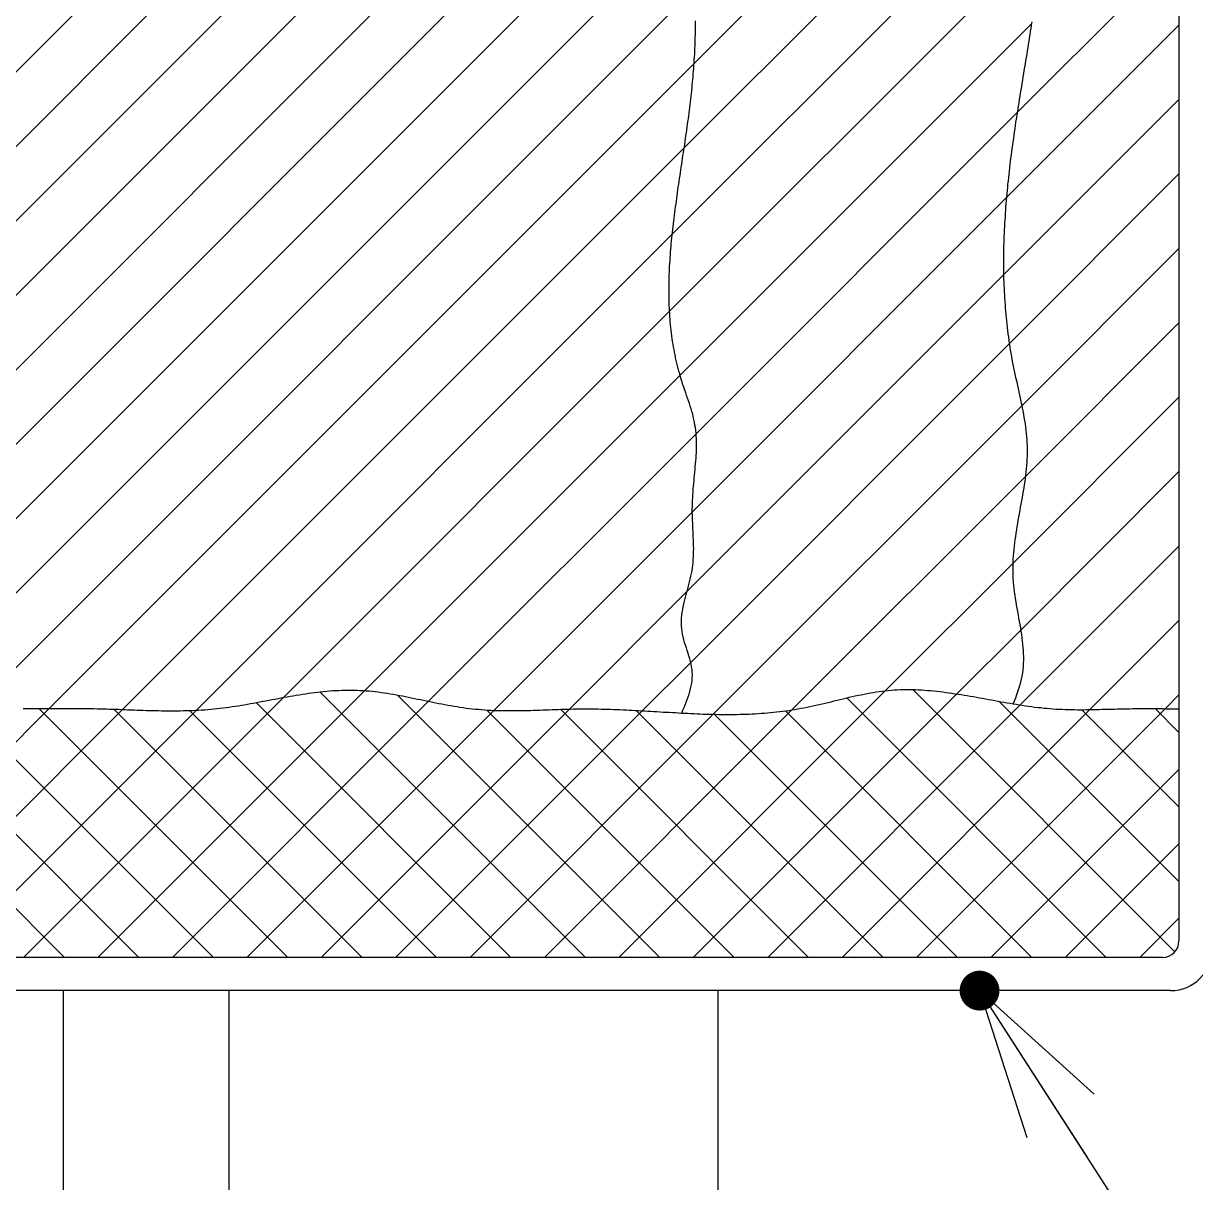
# Model space of a CAD drawing. Extents: x 443 to 1217, y -1921 to -677.
# Drawn here: x 696.98 to 710.76, y -1021.43 to -1007.81 of the extents above; entities that cross this region are included whole.
import ezdxf

# ---------------------------------------------------------------- set-up
doc = ezdxf.new("R2010")
doc.units = 0
doc.header["$MEASUREMENT"] = 0
doc.layers.get('0').update_dxf_attribs({"linetype": 'CONTINUOUS'})
doc.layers.add('3', color=8, linetype='CONTINUOUS')
doc.layers.add('5', color=7, linetype='CONTINUOUS')

msp = doc.modelspace()

# ---------------------------------------------------------------- linework, layer by layer
at = {"color": 8, "linetype": 'Continuous'}
for p, q in [((695.647, -1010.507), (704.895, -1001.258)), ((695.669, -1009.61), (704.021, -1001.258)), ((695.579, -1011.449), (704.935, -1002.094)), ((695.739, -1012.164), (704.927, -1002.976)), ((695.693, -1013.085), (704.897, -1003.88)), ((704.867, -1008.284), (708.713, -1004.438)), ((695.688, -1013.964), (704.86, -1004.792)), ((704.75, -1009.275), (708.836, -1005.189)), ((695.754, -1014.773), (704.836, -1005.691)), ((704.61, -1010.29), (708.936, -1005.964)), ((695.709, -1015.693), (704.841, -1006.56)), ((704.579, -1011.196), (708.945, -1006.83)), ((708.669, -1008.855), (710.566, -1006.958)), ((696.409, -1015.867), (704.876, -1007.4)), ((704.702, -1011.947), (708.836, -1007.813)), ((708.542, -1009.856), (710.566, -1007.832)), ((697.288, -1015.863), (704.867, -1008.284)), ((708.508, -1010.765), (710.566, -1008.707)), ((704.89, -1012.634), (708.669, -1008.855)), ((698.15, -1015.875), (704.75, -1009.275)), ((708.574, -1011.573), (710.566, -1009.582)), ((704.846, -1013.553), (708.542, -1009.856)), ((699.017, -1015.883), (704.61, -1010.29)), ((708.721, -1012.301), (710.566, -1010.456)), ((704.783, -1014.49), (708.508, -1010.765)), ((700.041, -1015.734), (704.579, -1011.196)), ((708.764, -1013.133), (710.566, -1011.331)), ((704.827, -1015.321), (708.574, -1011.573)), ((700.996, -1015.653), (704.702, -1011.947)), ((705.091, -1015.931), (708.721, -1012.301)), ((708.616, -1014.155), (710.566, -1012.206)), ((701.745, -1015.778), (704.89, -1012.634)), ((706.017, -1015.88), (708.764, -1013.133)), ((708.709, -1014.937), (710.566, -1013.08)), ((702.513, -1015.885), (704.846, -1013.553)), ((708.699, -1015.821), (710.566, -1013.955)), ((707.118, -1015.653), (708.616, -1014.155)), ((703.403, -1015.87), (704.783, -1014.49)), ((707.954, -1015.692), (708.709, -1014.937)), ((709.519, -1015.876), (710.566, -1014.829)), ((704.258, -1015.89), (704.827, -1015.321)), ((696.985, -1018.789), (700.041, -1015.734)), ((697.86, -1018.789), (700.996, -1015.653)), ((703.589, -1018.789), (700.467, -1015.668)), ((704.464, -1018.789), (701.38, -1015.705)), ((703.982, -1018.789), (707.118, -1015.653)), ((704.857, -1018.789), (707.954, -1015.692)), ((709.711, -1018.789), (706.66, -1015.738)), ((710.518, -1018.722), (707.437, -1015.64)), ((710.404, -1015.866), (710.566, -1015.704)), ((694.362, -1018.789), (697.288, -1015.863)), ((697.467, -1018.789), (694.557, -1015.879)), ((695.236, -1018.789), (698.15, -1015.875)), ((698.341, -1018.789), (695.41, -1015.858)), ((696.111, -1018.789), (699.017, -1015.883)), ((699.216, -1018.789), (696.292, -1015.866)), ((700.09, -1018.789), (697.165, -1015.864)), ((700.965, -1018.789), (698.048, -1015.872)), ((698.735, -1018.789), (701.745, -1015.778)), ((701.84, -1018.789), (698.937, -1015.887)), ((699.609, -1018.789), (702.513, -1015.885)), ((702.714, -1018.789), (699.719, -1015.794)), ((700.484, -1018.789), (703.403, -1015.87)), ((701.358, -1018.789), (704.258, -1015.89)), ((705.338, -1018.789), (702.43, -1015.881)), ((703.108, -1018.789), (706.017, -1015.88)), ((706.213, -1018.789), (703.296, -1015.873)), ((707.087, -1018.789), (704.184, -1015.886)), ((705.732, -1018.789), (708.699, -1015.821)), ((708.837, -1018.789), (705.939, -1015.891)), ((706.606, -1018.789), (709.519, -1015.876)), ((707.481, -1018.789), (710.404, -1015.866)), ((710.566, -1017.895), (708.45, -1015.779)), ((710.566, -1017.02), (709.423, -1015.877)), ((710.566, -1016.145), (710.286, -1015.865)), ((702.233, -1018.789), (705.091, -1015.931)), ((707.962, -1018.789), (705.104, -1015.931)), ((708.355, -1018.789), (710.566, -1016.579)), ((709.23, -1018.789), (710.566, -1017.453)), ((710.105, -1018.789), (710.566, -1018.328))]:
    msp.add_line(p, q, dxfattribs=at)
at = {"color": 7, "linetype": 'Continuous'}
msp.add_line((708.222, -1019.179), (717.155, -1033.022), dxfattribs=at)
at = {"color": 0}
for q in [(709.567, -1020.397), (708.777, -1020.906), (709.489, -1021.143)]:
    msp.add_line((708.222, -1019.179), q, dxfattribs=at)
at = {"color": 8, "const_width": 0.234}
msp.add_lwpolyline([(708.241, -1019.063, 1), (708.203, -1019.294, 1), (708.241, -1019.063)], format="xyb", dxfattribs=at)
at = {"layer": '3', "color": 3, "linetype": 'Continuous'}
for p, q in [((710.566, -999.797), (710.566, -1018.594)), ((710.371, -1018.789), (690.113, -1018.789)), ((710.468, -1019.179), (690.016, -1019.179))]:
    msp.add_line(p, q, dxfattribs=at)
at = {"layer": '3', "color": 3}
for p, q in [((704.882, -1007.912), (704.884, -1007.879)), ((704.882, -1007.945), (704.882, -1007.912)), ((704.884, -1007.814), (704.884, -1007.781)), ((704.884, -1007.846), (704.884, -1007.814)), ((704.884, -1007.879), (704.884, -1007.846)), ((708.816, -1007.947), (708.822, -1007.909)), ((708.822, -1007.909), (708.828, -1007.87)), ((708.828, -1007.87), (708.833, -1007.832)), ((708.833, -1007.832), (708.839, -1007.794)), ((704.878, -1008.076), (704.879, -1008.044)), ((704.879, -1008.044), (704.88, -1008.011)), ((704.88, -1008.011), (704.881, -1007.977)), ((704.881, -1007.977), (704.882, -1007.945)), ((708.798, -1008.06), (708.804, -1008.022)), ((708.804, -1008.022), (708.81, -1007.985)), ((708.81, -1007.985), (708.816, -1007.947)), ((704.872, -1008.207), (704.874, -1008.175)), ((704.874, -1008.175), (704.875, -1008.142)), ((704.875, -1008.142), (704.877, -1008.109)), ((704.877, -1008.109), (704.878, -1008.076)), ((708.773, -1008.213), (708.78, -1008.175)), ((708.78, -1008.175), (708.785, -1008.136)), ((708.785, -1008.136), (708.792, -1008.098)), ((708.792, -1008.098), (708.798, -1008.06)), ((704.863, -1008.339), (704.865, -1008.306)), ((704.865, -1008.306), (704.867, -1008.274)), ((704.867, -1008.274), (704.869, -1008.24)), ((704.869, -1008.24), (704.872, -1008.207)), ((708.755, -1008.326), (708.761, -1008.289)), ((708.761, -1008.289), (708.767, -1008.251)), ((708.767, -1008.251), (708.773, -1008.213)), ((704.852, -1008.471), (704.855, -1008.437)), ((704.855, -1008.437), (704.857, -1008.404)), ((704.857, -1008.404), (704.861, -1008.372)), ((704.861, -1008.372), (704.863, -1008.339)), ((708.73, -1008.479), (708.736, -1008.44)), ((708.736, -1008.44), (708.743, -1008.402)), ((708.743, -1008.402), (708.748, -1008.364)), ((708.748, -1008.364), (708.755, -1008.326)), ((704.839, -1008.603), (704.842, -1008.569)), ((704.842, -1008.569), (704.845, -1008.536)), ((704.845, -1008.536), (704.849, -1008.504)), ((704.849, -1008.504), (704.852, -1008.471)), ((708.704, -1008.631), (708.711, -1008.593)), ((708.711, -1008.593), (708.718, -1008.555)), ((708.718, -1008.555), (708.723, -1008.517)), ((708.723, -1008.517), (708.73, -1008.479)), ((704.82, -1008.767), (704.825, -1008.735)), ((704.825, -1008.735), (704.828, -1008.701)), ((704.828, -1008.701), (704.832, -1008.668)), ((704.832, -1008.668), (704.836, -1008.636)), ((704.836, -1008.636), (704.839, -1008.603)), ((708.686, -1008.746), (708.692, -1008.707)), ((708.692, -1008.707), (708.698, -1008.669)), ((708.698, -1008.669), (708.704, -1008.631)), ((704.803, -1008.9), (704.807, -1008.867)), ((704.807, -1008.867), (704.812, -1008.834)), ((704.812, -1008.834), (704.816, -1008.801)), ((704.816, -1008.801), (704.82, -1008.767)), ((708.662, -1008.898), (708.669, -1008.86)), ((708.669, -1008.86), (708.674, -1008.822)), ((708.674, -1008.822), (708.681, -1008.784)), ((708.681, -1008.784), (708.686, -1008.746)), ((704.785, -1009.033), (704.79, -1009)), ((704.79, -1009), (704.794, -1008.967)), ((704.794, -1008.967), (704.799, -1008.933)), ((704.799, -1008.933), (704.803, -1008.9)), ((708.639, -1009.051), (708.645, -1009.013)), ((708.645, -1009.013), (708.65, -1008.974)), ((708.65, -1008.974), (708.657, -1008.936)), ((708.657, -1008.936), (708.662, -1008.898)), ((704.766, -1009.166), (704.771, -1009.132)), ((704.771, -1009.132), (704.776, -1009.1)), ((704.776, -1009.1), (704.78, -1009.066)), ((704.78, -1009.066), (704.785, -1009.033)), ((708.623, -1009.165), (708.628, -1009.127)), ((708.628, -1009.127), (708.634, -1009.089)), ((708.634, -1009.089), (708.639, -1009.051)), ((704.746, -1009.299), (704.752, -1009.267)), ((704.752, -1009.267), (704.756, -1009.233)), ((704.756, -1009.233), (704.761, -1009.2)), ((704.761, -1009.2), (704.766, -1009.166)), ((708.601, -1009.319), (708.606, -1009.281)), ((708.606, -1009.281), (708.612, -1009.241)), ((708.612, -1009.241), (708.617, -1009.203)), ((708.617, -1009.203), (708.623, -1009.165)), ((704.727, -1009.433), (704.731, -1009.399)), ((704.731, -1009.399), (704.736, -1009.366)), ((704.736, -1009.366), (704.742, -1009.333)), ((704.742, -1009.333), (704.746, -1009.299)), ((708.587, -1009.433), (708.591, -1009.395)), ((708.591, -1009.395), (708.597, -1009.357)), ((708.597, -1009.357), (708.601, -1009.319)), ((704.706, -1009.566), (704.711, -1009.534)), ((704.711, -1009.534), (704.716, -1009.5)), ((704.716, -1009.5), (704.721, -1009.466)), ((704.721, -1009.466), (704.727, -1009.433)), ((708.569, -1009.587), (708.573, -1009.548)), ((708.573, -1009.548), (708.578, -1009.51)), ((708.578, -1009.51), (708.582, -1009.471)), ((708.582, -1009.471), (708.587, -1009.433)), ((704.681, -1009.734), (704.686, -1009.7)), ((704.686, -1009.7), (704.691, -1009.666)), ((704.691, -1009.666), (704.696, -1009.634)), ((704.696, -1009.634), (704.702, -1009.6)), ((704.702, -1009.6), (704.706, -1009.566)), ((708.553, -1009.74), (708.556, -1009.701)), ((708.556, -1009.701), (708.561, -1009.663)), ((708.561, -1009.663), (708.565, -1009.625)), ((708.565, -1009.625), (708.569, -1009.587)), ((704.662, -1009.867), (704.667, -1009.833)), ((704.667, -1009.833), (704.672, -1009.801)), ((704.672, -1009.801), (704.676, -1009.767)), ((704.676, -1009.767), (704.681, -1009.734)), ((708.542, -1009.855), (708.545, -1009.817)), ((708.545, -1009.817), (708.549, -1009.778)), ((708.549, -1009.778), (708.553, -1009.74)), ((704.644, -1010.001), (704.648, -1009.967)), ((704.648, -1009.967), (704.654, -1009.933)), ((704.654, -1009.933), (704.658, -1009.901)), ((704.658, -1009.901), (704.662, -1009.867)), ((708.53, -1010.009), (708.532, -1009.969)), ((708.532, -1009.969), (708.536, -1009.931)), ((708.536, -1009.931), (708.539, -1009.893)), ((708.539, -1009.893), (708.542, -1009.855)), ((704.627, -1010.134), (704.632, -1010.1)), ((704.632, -1010.1), (704.636, -1010.068)), ((704.636, -1010.068), (704.639, -1010.034)), ((704.639, -1010.034), (704.644, -1010.001)), ((708.522, -1010.123), (708.525, -1010.085)), ((708.525, -1010.085), (708.527, -1010.047)), ((708.527, -1010.047), (708.53, -1010.009)), ((704.612, -1010.267), (704.617, -1010.234)), ((704.617, -1010.234), (704.62, -1010.201)), ((704.62, -1010.201), (704.623, -1010.168)), ((704.623, -1010.168), (704.627, -1010.134)), ((708.515, -1010.277), (708.516, -1010.239)), ((708.516, -1010.239), (708.518, -1010.199)), ((708.518, -1010.199), (708.52, -1010.161)), ((708.52, -1010.161), (708.522, -1010.123)), ((704.599, -1010.4), (704.602, -1010.367)), ((704.602, -1010.367), (704.606, -1010.333)), ((704.606, -1010.333), (704.609, -1010.301)), ((704.609, -1010.301), (704.612, -1010.267)), ((708.509, -1010.429), (708.51, -1010.391)), ((708.51, -1010.391), (708.512, -1010.353)), ((708.512, -1010.353), (708.513, -1010.315)), ((708.513, -1010.315), (708.515, -1010.277)), ((704.588, -1010.533), (704.59, -1010.5)), ((704.59, -1010.5), (704.594, -1010.466)), ((704.594, -1010.466), (704.596, -1010.434)), ((704.596, -1010.434), (704.599, -1010.4)), ((708.507, -1010.507), (708.508, -1010.469)), ((708.507, -1010.545), (708.507, -1010.507)), ((708.508, -1010.469), (708.509, -1010.429)), ((704.578, -1010.699), (704.579, -1010.666)), ((704.579, -1010.666), (704.582, -1010.632)), ((704.582, -1010.632), (704.584, -1010.599)), ((704.584, -1010.599), (704.586, -1010.567)), ((704.586, -1010.567), (704.588, -1010.533)), ((708.507, -1010.583), (708.507, -1010.545)), ((708.507, -1010.621), (708.507, -1010.583)), ((708.507, -1010.659), (708.507, -1010.621)), ((708.507, -1010.697), (708.507, -1010.659)), ((704.574, -1010.798), (704.575, -1010.765)), ((704.574, -1010.83), (704.574, -1010.798)), ((704.575, -1010.765), (704.577, -1010.732)), ((704.577, -1010.732), (704.578, -1010.699)), ((708.507, -1010.737), (708.507, -1010.697)), ((708.508, -1010.775), (708.507, -1010.737)), ((708.509, -1010.813), (708.508, -1010.775)), ((704.572, -1010.897), (704.573, -1010.864)), ((704.572, -1010.93), (704.572, -1010.897)), ((704.572, -1010.962), (704.572, -1010.93)), ((704.573, -1010.864), (704.574, -1010.83)), ((708.51, -1010.851), (708.509, -1010.813)), ((708.512, -1010.889), (708.51, -1010.851)), ((708.514, -1010.927), (708.512, -1010.889)), ((708.515, -1010.966), (708.514, -1010.927)), ((704.572, -1010.995), (704.572, -1010.962)), ((704.573, -1011.028), (704.572, -1010.995)), ((704.573, -1011.06), (704.573, -1011.028)), ((704.574, -1011.094), (704.573, -1011.06)), ((708.517, -1011.004), (708.515, -1010.966)), ((708.519, -1011.042), (708.517, -1011.004)), ((708.521, -1011.08), (708.519, -1011.042)), ((708.525, -1011.118), (708.521, -1011.08)), ((704.575, -1011.127), (704.574, -1011.094)), ((704.576, -1011.16), (704.575, -1011.127)), ((704.578, -1011.191), (704.576, -1011.16)), ((704.581, -1011.224), (704.578, -1011.191)), ((708.527, -1011.156), (708.525, -1011.118)), ((708.53, -1011.194), (708.527, -1011.156)), ((708.533, -1011.233), (708.53, -1011.194)), ((704.583, -1011.257), (704.581, -1011.224)), ((704.585, -1011.289), (704.583, -1011.257)), ((704.587, -1011.322), (704.585, -1011.289)), ((704.59, -1011.355), (704.587, -1011.322)), ((704.594, -1011.387), (704.59, -1011.355)), ((708.537, -1011.271), (708.533, -1011.233)), ((708.541, -1011.309), (708.537, -1011.271)), ((708.545, -1011.347), (708.541, -1011.309)), ((708.55, -1011.385), (708.545, -1011.347)), ((704.597, -1011.419), (704.594, -1011.387)), ((704.601, -1011.452), (704.597, -1011.419)), ((704.606, -1011.484), (704.601, -1011.452)), ((704.61, -1011.516), (704.606, -1011.484)), ((708.554, -1011.423), (708.55, -1011.385)), ((708.558, -1011.461), (708.554, -1011.423)), ((708.564, -1011.498), (708.558, -1011.461)), ((704.614, -1011.549), (704.61, -1011.516)), ((704.62, -1011.58), (704.614, -1011.549)), ((704.625, -1011.613), (704.62, -1011.58)), ((704.631, -1011.645), (704.625, -1011.613)), ((708.569, -1011.537), (708.564, -1011.498)), ((708.575, -1011.575), (708.569, -1011.537)), ((708.58, -1011.613), (708.575, -1011.575)), ((708.587, -1011.651), (708.58, -1011.613)), ((704.636, -1011.677), (704.631, -1011.645)), ((704.643, -1011.709), (704.636, -1011.677)), ((704.649, -1011.742), (704.643, -1011.709)), ((704.657, -1011.773), (704.649, -1011.742)), ((708.593, -1011.688), (708.587, -1011.651)), ((708.6, -1011.726), (708.593, -1011.688)), ((708.606, -1011.764), (708.6, -1011.726)), ((708.614, -1011.803), (708.606, -1011.764)), ((704.664, -1011.805), (704.657, -1011.773)), ((704.672, -1011.836), (704.664, -1011.805)), ((704.68, -1011.868), (704.672, -1011.836)), ((704.688, -1011.901), (704.68, -1011.868)), ((704.697, -1011.932), (704.688, -1011.901)), ((708.621, -1011.84), (708.614, -1011.803)), ((708.629, -1011.878), (708.621, -1011.84)), ((708.637, -1011.916), (708.629, -1011.878)), ((704.706, -1011.964), (704.697, -1011.932)), ((704.716, -1011.995), (704.706, -1011.964)), ((704.726, -1012.027), (704.716, -1011.995)), ((704.736, -1012.058), (704.726, -1012.027)), ((708.645, -1011.953), (708.637, -1011.916)), ((708.653, -1011.991), (708.645, -1011.953)), ((708.662, -1012.029), (708.653, -1011.991)), ((708.67, -1012.066), (708.662, -1012.029)), ((704.746, -1012.089), (704.736, -1012.058)), ((704.757, -1012.121), (704.746, -1012.089)), ((704.768, -1012.152), (704.757, -1012.121)), ((704.779, -1012.184), (704.768, -1012.152)), ((708.678, -1012.104), (708.67, -1012.066)), ((708.687, -1012.141), (708.678, -1012.104)), ((708.695, -1012.18), (708.687, -1012.141)), ((708.703, -1012.217), (708.695, -1012.18)), ((704.79, -1012.215), (704.779, -1012.184)), ((704.801, -1012.246), (704.79, -1012.215)), ((704.812, -1012.278), (704.801, -1012.246)), ((704.821, -1012.309), (704.812, -1012.278)), ((704.831, -1012.341), (704.821, -1012.309)), ((708.711, -1012.255), (708.703, -1012.217)), ((708.719, -1012.292), (708.711, -1012.255)), ((708.726, -1012.33), (708.719, -1012.292)), ((704.84, -1012.373), (704.831, -1012.341)), ((704.85, -1012.404), (704.84, -1012.373)), ((704.857, -1012.436), (704.85, -1012.404)), ((704.865, -1012.467), (704.857, -1012.436)), ((708.734, -1012.367), (708.726, -1012.33)), ((708.742, -1012.405), (708.734, -1012.367)), ((708.748, -1012.442), (708.742, -1012.405)), ((708.754, -1012.48), (708.748, -1012.442)), ((704.872, -1012.499), (704.865, -1012.467)), ((704.877, -1012.532), (704.872, -1012.499)), ((704.882, -1012.563), (704.877, -1012.532)), ((704.886, -1012.595), (704.882, -1012.563)), ((704.889, -1012.628), (704.886, -1012.595)), ((708.76, -1012.517), (708.754, -1012.48)), ((708.766, -1012.556), (708.76, -1012.517)), ((708.77, -1012.593), (708.766, -1012.556)), ((708.774, -1012.631), (708.77, -1012.593)), ((704.891, -1012.66), (704.889, -1012.628)), ((704.893, -1012.693), (704.891, -1012.66)), ((704.894, -1012.725), (704.893, -1012.693)), ((704.894, -1012.757), (704.894, -1012.725)), ((708.777, -1012.669), (708.774, -1012.631)), ((708.781, -1012.706), (708.777, -1012.669)), ((708.783, -1012.744), (708.781, -1012.706)), ((704.891, -1012.889), (704.893, -1012.856)), ((704.893, -1012.856), (704.894, -1012.823)), ((704.894, -1012.79), (704.894, -1012.757)), ((704.894, -1012.823), (704.894, -1012.79)), ((708.784, -1012.781), (708.783, -1012.744)), ((708.785, -1012.819), (708.784, -1012.781)), ((708.784, -1012.856), (708.785, -1012.819)), ((708.784, -1012.895), (708.784, -1012.856)), ((704.881, -1013.021), (704.885, -1012.988)), ((704.885, -1012.988), (704.887, -1012.954)), ((704.887, -1012.954), (704.889, -1012.922)), ((704.889, -1012.922), (704.891, -1012.889)), ((708.774, -1013.045), (708.777, -1013.007)), ((708.777, -1013.007), (708.78, -1012.97)), ((708.78, -1012.97), (708.782, -1012.932)), ((708.782, -1012.932), (708.784, -1012.895)), ((704.869, -1013.154), (704.873, -1013.12)), ((704.873, -1013.12), (704.876, -1013.087)), ((704.876, -1013.087), (704.879, -1013.054)), ((704.879, -1013.054), (704.881, -1013.021)), ((708.761, -1013.158), (708.766, -1013.12)), ((708.766, -1013.12), (708.77, -1013.083)), ((708.77, -1013.083), (708.774, -1013.045)), ((704.857, -1013.287), (704.86, -1013.253)), ((704.86, -1013.253), (704.863, -1013.22)), ((704.863, -1013.22), (704.866, -1013.187)), ((704.866, -1013.187), (704.869, -1013.154)), ((708.738, -1013.31), (708.745, -1013.272)), ((708.745, -1013.272), (708.75, -1013.233)), ((708.75, -1013.233), (708.756, -1013.196)), ((708.756, -1013.196), (708.761, -1013.158)), ((704.846, -1013.454), (704.849, -1013.42)), ((704.849, -1013.42), (704.85, -1013.387)), ((704.85, -1013.387), (704.852, -1013.353)), ((704.852, -1013.353), (704.854, -1013.32)), ((704.854, -1013.32), (704.857, -1013.287)), ((708.712, -1013.461), (708.719, -1013.423)), ((708.719, -1013.423), (708.725, -1013.385)), ((708.725, -1013.385), (708.732, -1013.347)), ((708.732, -1013.347), (708.738, -1013.31)), ((704.845, -1013.52), (704.846, -1013.486)), ((704.845, -1013.553), (704.845, -1013.52)), ((704.846, -1013.586), (704.845, -1013.553)), ((704.846, -1013.486), (704.846, -1013.454)), ((708.691, -1013.575), (708.698, -1013.536)), ((708.698, -1013.536), (708.704, -1013.498)), ((708.704, -1013.498), (708.712, -1013.461)), ((704.848, -1013.619), (704.846, -1013.586)), ((704.849, -1013.652), (704.848, -1013.619)), ((704.85, -1013.686), (704.849, -1013.652)), ((704.851, -1013.718), (704.85, -1013.686)), ((708.664, -1013.726), (708.671, -1013.689)), ((708.671, -1013.689), (708.677, -1013.651)), ((708.677, -1013.651), (708.685, -1013.613)), ((708.685, -1013.613), (708.691, -1013.575)), ((704.853, -1013.751), (704.851, -1013.718)), ((704.855, -1013.784), (704.853, -1013.751)), ((704.856, -1013.818), (704.855, -1013.784)), ((704.857, -1013.85), (704.856, -1013.818)), ((708.647, -1013.841), (708.652, -1013.802)), ((708.652, -1013.802), (708.659, -1013.764)), ((708.659, -1013.764), (708.664, -1013.726)), ((704.86, -1013.883), (704.857, -1013.85)), ((704.861, -1013.916), (704.86, -1013.883)), ((704.861, -1013.95), (704.861, -1013.916)), ((704.862, -1013.982), (704.861, -1013.95)), ((708.628, -1013.993), (708.631, -1013.955)), ((708.631, -1013.955), (708.636, -1013.917)), ((708.636, -1013.917), (708.641, -1013.879)), ((708.641, -1013.879), (708.647, -1013.841)), ((704.857, -1014.113), (704.86, -1014.08)), ((704.86, -1014.08), (704.861, -1014.048)), ((704.861, -1014.015), (704.862, -1013.982)), ((704.861, -1014.048), (704.861, -1014.015)), ((708.616, -1014.147), (708.618, -1014.109)), ((708.618, -1014.109), (708.621, -1014.07)), ((708.621, -1014.07), (708.624, -1014.032)), ((708.624, -1014.032), (708.628, -1013.993)), ((704.836, -1014.276), (704.842, -1014.244)), ((704.842, -1014.244), (704.846, -1014.211)), ((704.846, -1014.211), (704.851, -1014.178)), ((704.851, -1014.178), (704.855, -1014.146)), ((704.855, -1014.146), (704.857, -1014.113)), ((708.615, -1014.185), (708.616, -1014.147)), ((708.615, -1014.223), (708.615, -1014.185)), ((708.615, -1014.262), (708.615, -1014.223)), ((704.805, -1014.407), (704.813, -1014.375)), ((704.813, -1014.375), (704.821, -1014.342)), ((704.821, -1014.342), (704.829, -1014.309)), ((704.829, -1014.309), (704.836, -1014.276)), ((708.616, -1014.3), (708.615, -1014.262)), ((708.618, -1014.339), (708.616, -1014.3)), ((708.621, -1014.378), (708.618, -1014.339)), ((708.624, -1014.416), (708.621, -1014.378)), ((704.77, -1014.538), (704.779, -1014.505)), ((704.779, -1014.505), (704.788, -1014.473)), ((704.788, -1014.473), (704.796, -1014.44)), ((704.796, -1014.44), (704.805, -1014.407)), ((708.628, -1014.454), (708.624, -1014.416)), ((708.634, -1014.493), (708.628, -1014.454)), ((708.639, -1014.531), (708.634, -1014.493)), ((704.74, -1014.668), (704.746, -1014.635)), ((704.746, -1014.635), (704.754, -1014.602)), ((704.754, -1014.602), (704.761, -1014.571)), ((704.761, -1014.571), (704.77, -1014.538)), ((708.645, -1014.571), (708.639, -1014.531)), ((708.651, -1014.609), (708.645, -1014.571)), ((708.658, -1014.647), (708.651, -1014.609)), ((708.664, -1014.686), (708.658, -1014.647)), ((704.718, -1014.829), (704.72, -1014.797)), ((704.72, -1014.797), (704.723, -1014.765)), ((704.723, -1014.765), (704.728, -1014.732)), ((704.728, -1014.732), (704.733, -1014.7)), ((704.733, -1014.7), (704.74, -1014.668)), ((708.671, -1014.724), (708.664, -1014.686)), ((708.678, -1014.764), (708.671, -1014.724)), ((708.685, -1014.802), (708.678, -1014.764)), ((704.718, -1014.862), (704.718, -1014.829)), ((704.719, -1014.893), (704.718, -1014.862)), ((704.721, -1014.926), (704.719, -1014.893)), ((704.726, -1014.958), (704.721, -1014.926)), ((708.692, -1014.84), (708.685, -1014.802)), ((708.699, -1014.878), (708.692, -1014.84)), ((708.706, -1014.917), (708.699, -1014.878)), ((708.712, -1014.955), (708.706, -1014.917)), ((704.731, -1014.99), (704.726, -1014.958)), ((704.738, -1015.022), (704.731, -1014.99)), ((704.746, -1015.055), (704.738, -1015.022)), ((704.755, -1015.086), (704.746, -1015.055)), ((708.718, -1014.994), (708.712, -1014.955)), ((708.723, -1015.032), (708.718, -1014.994)), ((708.728, -1015.07), (708.723, -1015.032)), ((708.732, -1015.108), (708.728, -1015.07)), ((704.765, -1015.119), (704.755, -1015.086)), ((704.776, -1015.15), (704.765, -1015.119)), ((704.785, -1015.182), (704.776, -1015.15)), ((704.796, -1015.215), (704.785, -1015.182)), ((708.736, -1015.145), (708.732, -1015.108)), ((708.738, -1015.183), (708.736, -1015.145)), ((708.74, -1015.221), (708.738, -1015.183)), ((704.806, -1015.246), (704.796, -1015.215)), ((704.816, -1015.278), (704.806, -1015.246)), ((704.825, -1015.311), (704.816, -1015.278)), ((704.831, -1015.342), (704.825, -1015.311)), ((704.838, -1015.374), (704.831, -1015.342)), ((708.738, -1015.371), (708.74, -1015.334)), ((708.742, -1015.258), (708.74, -1015.221)), ((708.74, -1015.334), (708.742, -1015.297)), ((708.742, -1015.297), (708.742, -1015.258)), ((704.843, -1015.406), (704.838, -1015.374)), ((704.845, -1015.438), (704.843, -1015.406)), ((704.846, -1015.47), (704.845, -1015.438)), ((704.845, -1015.501), (704.846, -1015.47)), ((708.716, -1015.519), (708.724, -1015.482)), ((708.724, -1015.482), (708.73, -1015.445)), ((708.73, -1015.445), (708.735, -1015.408)), ((708.735, -1015.408), (708.738, -1015.371)), ((704.826, -1015.629), (704.832, -1015.597)), ((704.832, -1015.597), (704.839, -1015.566)), ((704.839, -1015.566), (704.843, -1015.534)), ((704.843, -1015.534), (704.845, -1015.501)), ((708.685, -1015.628), (708.697, -1015.592)), ((708.697, -1015.592), (708.707, -1015.555)), ((708.707, -1015.555), (708.716, -1015.519)), ((699.868, -1015.766), (699.904, -1015.759)), ((699.904, -1015.759), (699.94, -1015.752)), ((699.94, -1015.752), (699.976, -1015.746)), ((699.976, -1015.746), (700.012, -1015.739)), ((700.012, -1015.739), (700.047, -1015.732)), ((700.047, -1015.732), (700.083, -1015.726)), ((700.083, -1015.726), (700.119, -1015.719)), ((700.119, -1015.719), (700.155, -1015.714)), ((700.155, -1015.714), (700.191, -1015.707)), ((700.191, -1015.707), (700.227, -1015.702)), ((700.227, -1015.702), (700.262, -1015.695)), ((700.262, -1015.695), (700.298, -1015.69)), ((700.298, -1015.69), (700.334, -1015.685)), ((700.334, -1015.685), (700.369, -1015.68)), ((700.369, -1015.68), (700.404, -1015.675)), ((700.404, -1015.675), (700.44, -1015.67)), ((700.44, -1015.67), (700.476, -1015.666)), ((700.476, -1015.666), (700.512, -1015.663)), ((700.512, -1015.663), (700.548, -1015.659)), ((700.548, -1015.659), (700.583, -1015.656)), ((700.583, -1015.656), (700.619, -1015.653)), ((700.619, -1015.653), (700.655, -1015.651)), ((700.655, -1015.651), (700.69, -1015.65)), ((700.69, -1015.65), (700.726, -1015.647)), ((700.726, -1015.647), (700.762, -1015.646)), ((700.762, -1015.646), (700.798, -1015.646)), ((700.798, -1015.646), (700.833, -1015.646)), ((700.833, -1015.646), (700.869, -1015.646)), ((700.869, -1015.646), (700.905, -1015.647)), ((700.905, -1015.647), (700.939, -1015.65)), ((700.939, -1015.65), (700.975, -1015.652)), ((700.975, -1015.652), (701.011, -1015.654)), ((701.011, -1015.654), (701.046, -1015.657)), ((701.046, -1015.657), (701.082, -1015.661)), ((701.082, -1015.661), (701.118, -1015.665)), ((701.118, -1015.665), (701.153, -1015.669)), ((701.153, -1015.669), (701.189, -1015.674)), ((701.189, -1015.674), (701.225, -1015.679)), ((701.225, -1015.679), (701.26, -1015.685)), ((701.26, -1015.685), (701.296, -1015.691)), ((701.296, -1015.691), (701.332, -1015.696)), ((701.332, -1015.696), (701.367, -1015.703)), ((701.367, -1015.703), (701.403, -1015.71)), ((701.403, -1015.71), (701.439, -1015.716)), ((701.439, -1015.716), (701.473, -1015.723)), ((701.473, -1015.723), (701.509, -1015.73)), ((701.509, -1015.73), (701.545, -1015.737)), ((701.545, -1015.737), (701.58, -1015.744)), ((701.58, -1015.744), (701.616, -1015.752)), ((701.616, -1015.752), (701.652, -1015.759)), ((701.652, -1015.759), (701.687, -1015.766)), ((704.775, -1015.789), (704.787, -1015.756)), ((704.787, -1015.756), (704.797, -1015.725)), ((704.797, -1015.725), (704.807, -1015.693)), ((704.807, -1015.693), (704.817, -1015.662)), ((704.817, -1015.662), (704.826, -1015.629)), ((706.512, -1015.774), (706.548, -1015.765)), ((706.548, -1015.765), (706.583, -1015.756)), ((706.583, -1015.756), (706.617, -1015.748)), ((706.617, -1015.748), (706.653, -1015.74)), ((706.653, -1015.74), (706.688, -1015.731)), ((706.688, -1015.731), (706.724, -1015.724)), ((706.724, -1015.724), (706.759, -1015.716)), ((706.759, -1015.716), (706.795, -1015.707)), ((706.795, -1015.707), (706.83, -1015.701)), ((706.83, -1015.701), (706.865, -1015.693)), ((706.865, -1015.693), (706.901, -1015.687)), ((706.901, -1015.687), (706.936, -1015.68)), ((706.936, -1015.68), (706.972, -1015.674)), ((706.972, -1015.674), (707.007, -1015.668)), ((707.007, -1015.668), (707.042, -1015.663)), ((707.042, -1015.663), (707.077, -1015.658)), ((707.077, -1015.658), (707.113, -1015.654)), ((707.113, -1015.654), (707.148, -1015.651)), ((707.148, -1015.651), (707.184, -1015.647)), ((707.184, -1015.647), (707.219, -1015.644)), ((707.219, -1015.644), (707.255, -1015.642)), ((707.255, -1015.642), (707.291, -1015.641)), ((707.291, -1015.641), (707.326, -1015.64)), ((707.326, -1015.64), (707.362, -1015.64)), ((707.362, -1015.64), (707.398, -1015.64)), ((707.398, -1015.64), (707.433, -1015.641)), ((707.433, -1015.641), (707.469, -1015.641)), ((707.469, -1015.641), (707.505, -1015.643)), ((707.505, -1015.643), (707.539, -1015.645)), ((707.539, -1015.645), (707.575, -1015.647)), ((707.575, -1015.647), (707.611, -1015.65)), ((707.611, -1015.65), (707.647, -1015.653)), ((707.647, -1015.653), (707.682, -1015.656)), ((707.682, -1015.656), (707.718, -1015.661)), ((707.718, -1015.661), (707.754, -1015.664)), ((707.754, -1015.664), (707.79, -1015.668)), ((707.79, -1015.668), (707.826, -1015.674)), ((707.826, -1015.674), (707.862, -1015.678)), ((707.862, -1015.678), (707.897, -1015.683)), ((707.897, -1015.683), (707.933, -1015.689)), ((707.933, -1015.689), (707.969, -1015.694)), ((707.969, -1015.694), (708.005, -1015.7)), ((708.005, -1015.7), (708.041, -1015.705)), ((708.041, -1015.705), (708.077, -1015.712)), ((708.077, -1015.712), (708.113, -1015.718)), ((708.113, -1015.718), (708.149, -1015.724)), ((708.149, -1015.724), (708.185, -1015.73)), ((708.185, -1015.73), (708.221, -1015.737)), ((708.221, -1015.737), (708.257, -1015.743)), ((708.257, -1015.743), (708.293, -1015.75)), ((708.293, -1015.75), (708.328, -1015.756)), ((708.328, -1015.756), (708.364, -1015.763)), ((708.364, -1015.763), (708.4, -1015.77)), ((708.633, -1015.772), (708.647, -1015.736)), ((708.647, -1015.736), (708.66, -1015.7)), ((708.66, -1015.7), (708.673, -1015.664)), ((708.673, -1015.664), (708.685, -1015.628)), ((696.982, -1015.865), (697.018, -1015.865)), ((697.018, -1015.865), (697.054, -1015.864)), ((697.054, -1015.864), (697.091, -1015.864)), ((697.091, -1015.864), (697.127, -1015.864)), ((697.127, -1015.864), (697.163, -1015.864)), ((697.163, -1015.864), (697.199, -1015.863)), ((697.199, -1015.863), (697.235, -1015.863)), ((697.235, -1015.863), (697.271, -1015.863)), ((697.271, -1015.863), (697.307, -1015.863)), ((697.307, -1015.863), (697.343, -1015.863)), ((697.343, -1015.863), (697.38, -1015.863)), ((697.38, -1015.863), (697.416, -1015.862)), ((697.416, -1015.862), (697.452, -1015.862)), ((697.452, -1015.862), (697.488, -1015.862)), ((697.488, -1015.862), (697.524, -1015.862)), ((697.524, -1015.862), (697.56, -1015.863)), ((697.56, -1015.863), (697.596, -1015.863)), ((697.596, -1015.863), (697.633, -1015.863)), ((697.633, -1015.863), (697.669, -1015.863)), ((697.669, -1015.863), (697.705, -1015.863)), ((697.705, -1015.863), (697.741, -1015.864)), ((697.741, -1015.864), (697.777, -1015.864)), ((697.777, -1015.864), (697.813, -1015.865)), ((697.813, -1015.865), (697.85, -1015.867)), ((697.85, -1015.867), (697.886, -1015.867)), ((697.886, -1015.867), (697.922, -1015.868)), ((697.922, -1015.868), (697.958, -1015.869)), ((697.958, -1015.869), (697.994, -1015.87)), ((697.994, -1015.87), (698.03, -1015.871)), ((698.03, -1015.871), (698.067, -1015.872)), ((698.067, -1015.872), (698.103, -1015.873)), ((698.103, -1015.873), (698.139, -1015.875)), ((698.139, -1015.875), (698.175, -1015.876)), ((698.175, -1015.876), (698.211, -1015.877)), ((698.211, -1015.877), (698.247, -1015.878)), ((698.247, -1015.878), (698.284, -1015.88)), ((698.284, -1015.88), (698.32, -1015.882)), ((698.32, -1015.882), (698.356, -1015.883)), ((698.356, -1015.883), (698.391, -1015.884)), ((698.391, -1015.884), (698.427, -1015.885)), ((698.427, -1015.885), (698.463, -1015.886)), ((698.463, -1015.886), (698.5, -1015.887)), ((698.5, -1015.887), (698.536, -1015.887)), ((698.536, -1015.887), (698.572, -1015.888)), ((698.572, -1015.888), (698.608, -1015.889)), ((698.608, -1015.889), (698.644, -1015.889)), ((698.644, -1015.889), (698.68, -1015.889)), ((698.68, -1015.889), (698.716, -1015.889)), ((698.716, -1015.889), (698.753, -1015.889)), ((698.753, -1015.889), (698.789, -1015.889)), ((698.789, -1015.889), (698.825, -1015.889)), ((698.825, -1015.889), (698.861, -1015.888)), ((698.861, -1015.888), (698.897, -1015.888)), ((698.897, -1015.888), (698.933, -1015.887)), ((698.933, -1015.887), (698.969, -1015.885)), ((698.969, -1015.885), (699.005, -1015.884)), ((699.005, -1015.884), (699.041, -1015.882)), ((699.041, -1015.882), (699.077, -1015.88)), ((699.077, -1015.88), (699.114, -1015.877)), ((699.114, -1015.877), (699.15, -1015.874)), ((699.15, -1015.874), (699.186, -1015.872)), ((699.186, -1015.872), (699.222, -1015.869)), ((699.222, -1015.869), (699.258, -1015.864)), ((699.258, -1015.864), (699.294, -1015.86)), ((699.294, -1015.86), (699.33, -1015.856)), ((699.33, -1015.856), (699.366, -1015.851)), ((699.366, -1015.851), (699.402, -1015.847)), ((699.402, -1015.847), (699.438, -1015.841)), ((699.438, -1015.841), (699.474, -1015.836)), ((699.474, -1015.836), (699.51, -1015.831)), ((699.51, -1015.831), (699.546, -1015.824)), ((699.546, -1015.824), (699.582, -1015.819)), ((699.582, -1015.819), (699.618, -1015.812)), ((699.618, -1015.812), (699.653, -1015.805)), ((699.653, -1015.805), (699.688, -1015.799)), ((699.688, -1015.799), (699.724, -1015.792)), ((699.724, -1015.792), (699.76, -1015.786)), ((699.76, -1015.786), (699.796, -1015.779)), ((699.796, -1015.779), (699.832, -1015.773)), ((699.832, -1015.773), (699.868, -1015.766)), ((701.687, -1015.766), (701.723, -1015.774)), ((701.723, -1015.774), (701.759, -1015.781)), ((701.759, -1015.781), (701.794, -1015.788)), ((701.794, -1015.788), (701.83, -1015.796)), ((701.83, -1015.796), (701.866, -1015.803)), ((701.866, -1015.803), (701.902, -1015.81)), ((701.902, -1015.81), (701.937, -1015.816)), ((701.937, -1015.816), (701.973, -1015.823)), ((701.973, -1015.823), (702.009, -1015.829)), ((702.009, -1015.829), (702.045, -1015.836)), ((702.045, -1015.836), (702.081, -1015.841)), ((702.081, -1015.841), (702.115, -1015.847)), ((702.115, -1015.847), (702.151, -1015.852)), ((702.151, -1015.852), (702.187, -1015.858)), ((702.187, -1015.858), (702.223, -1015.862)), ((702.223, -1015.862), (702.259, -1015.867)), ((702.259, -1015.867), (702.295, -1015.87)), ((702.295, -1015.87), (702.331, -1015.873)), ((702.331, -1015.873), (702.367, -1015.876)), ((702.367, -1015.876), (702.403, -1015.878)), ((702.403, -1015.878), (702.438, -1015.882)), ((702.438, -1015.882), (702.474, -1015.883)), ((702.474, -1015.883), (702.51, -1015.885)), ((702.51, -1015.885), (702.546, -1015.886)), ((702.546, -1015.886), (702.583, -1015.887)), ((702.583, -1015.887), (702.619, -1015.887)), ((702.619, -1015.887), (702.655, -1015.888)), ((702.655, -1015.888), (702.691, -1015.888)), ((702.691, -1015.888), (702.727, -1015.888)), ((702.727, -1015.888), (702.763, -1015.888)), ((702.763, -1015.888), (702.799, -1015.887)), ((702.799, -1015.887), (702.835, -1015.887)), ((702.835, -1015.887), (702.871, -1015.886)), ((702.871, -1015.886), (702.907, -1015.886)), ((702.907, -1015.886), (702.944, -1015.885)), ((702.944, -1015.885), (702.98, -1015.884)), ((702.98, -1015.884), (703.016, -1015.883)), ((703.016, -1015.883), (703.052, -1015.882)), ((703.052, -1015.882), (703.088, -1015.88)), ((703.088, -1015.88), (703.123, -1015.878)), ((703.123, -1015.878), (703.161, -1015.877)), ((703.161, -1015.877), (703.197, -1015.876)), ((703.197, -1015.876), (703.232, -1015.875)), ((703.232, -1015.875), (703.268, -1015.874)), ((703.268, -1015.874), (703.305, -1015.872)), ((703.305, -1015.872), (703.341, -1015.871)), ((703.341, -1015.871), (703.377, -1015.871)), ((703.377, -1015.871), (703.413, -1015.87)), ((703.413, -1015.87), (703.45, -1015.869)), ((703.45, -1015.869), (703.486, -1015.868)), ((703.486, -1015.868), (703.522, -1015.868)), ((703.522, -1015.868), (703.559, -1015.868)), ((703.559, -1015.868), (703.595, -1015.868)), ((703.595, -1015.868), (703.631, -1015.868)), ((703.631, -1015.868), (703.668, -1015.868)), ((703.668, -1015.868), (703.704, -1015.868)), ((703.704, -1015.868), (703.74, -1015.869)), ((703.74, -1015.869), (703.776, -1015.87)), ((703.776, -1015.87), (703.813, -1015.87)), ((703.813, -1015.87), (703.849, -1015.871)), ((703.849, -1015.871), (703.885, -1015.872)), ((703.885, -1015.872), (703.922, -1015.874)), ((703.922, -1015.874), (703.958, -1015.875)), ((703.958, -1015.875), (703.994, -1015.876)), ((703.994, -1015.876), (704.031, -1015.878)), ((704.031, -1015.878), (704.067, -1015.88)), ((704.067, -1015.88), (704.103, -1015.882)), ((704.103, -1015.882), (704.14, -1015.884)), ((704.14, -1015.884), (704.176, -1015.885)), ((704.176, -1015.885), (704.212, -1015.887)), ((704.212, -1015.887), (704.249, -1015.889)), ((704.249, -1015.889), (704.285, -1015.892)), ((704.285, -1015.892), (704.321, -1015.894)), ((704.321, -1015.894), (704.358, -1015.896)), ((704.358, -1015.896), (704.394, -1015.898)), ((704.394, -1015.898), (704.43, -1015.9)), ((704.43, -1015.9), (704.467, -1015.902)), ((704.467, -1015.902), (704.503, -1015.905)), ((704.722, -1015.917), (704.735, -1015.884)), ((704.735, -1015.884), (704.748, -1015.852)), ((704.748, -1015.852), (704.761, -1015.821)), ((704.761, -1015.821), (704.775, -1015.789)), ((705.837, -1015.904), (705.873, -1015.9)), ((705.873, -1015.9), (705.909, -1015.895)), ((705.909, -1015.895), (705.944, -1015.89)), ((705.944, -1015.89), (705.98, -1015.885)), ((705.98, -1015.885), (706.016, -1015.88)), ((706.016, -1015.88), (706.051, -1015.874)), ((706.051, -1015.874), (706.087, -1015.868)), ((706.087, -1015.868), (706.123, -1015.861)), ((706.123, -1015.861), (706.158, -1015.855)), ((706.158, -1015.855), (706.194, -1015.848)), ((706.194, -1015.848), (706.228, -1015.84)), ((706.228, -1015.84), (706.264, -1015.833)), ((706.264, -1015.833), (706.299, -1015.824)), ((706.299, -1015.824), (706.335, -1015.816)), ((706.335, -1015.816), (706.37, -1015.808)), ((706.37, -1015.808), (706.406, -1015.8)), ((706.406, -1015.8), (706.441, -1015.791)), ((706.441, -1015.791), (706.477, -1015.783)), ((706.477, -1015.783), (706.512, -1015.774)), ((708.4, -1015.77), (708.436, -1015.776)), ((708.436, -1015.776), (708.472, -1015.783)), ((708.472, -1015.783), (708.508, -1015.789)), ((708.508, -1015.789), (708.544, -1015.796)), ((708.544, -1015.796), (708.58, -1015.802)), ((708.58, -1015.802), (708.616, -1015.808)), ((708.616, -1015.808), (708.652, -1015.814)), ((708.618, -1015.809), (708.633, -1015.772)), ((708.652, -1015.814), (708.688, -1015.82)), ((708.688, -1015.82), (708.724, -1015.825)), ((708.724, -1015.825), (708.761, -1015.831)), ((708.761, -1015.831), (708.797, -1015.836)), ((708.797, -1015.836), (708.833, -1015.84)), ((708.833, -1015.84), (708.869, -1015.846)), ((708.869, -1015.846), (708.905, -1015.85)), ((708.905, -1015.85), (708.941, -1015.853)), ((708.941, -1015.853), (708.977, -1015.858)), ((708.977, -1015.858), (709.013, -1015.861)), ((709.013, -1015.861), (709.049, -1015.864)), ((709.049, -1015.864), (709.085, -1015.868)), ((709.085, -1015.868), (709.122, -1015.87)), ((709.122, -1015.87), (709.158, -1015.872)), ((709.158, -1015.872), (709.194, -1015.873)), ((709.194, -1015.873), (709.23, -1015.874)), ((709.23, -1015.874), (709.266, -1015.875)), ((709.266, -1015.875), (709.302, -1015.876)), ((709.302, -1015.876), (709.338, -1015.876)), ((709.338, -1015.876), (709.375, -1015.877)), ((709.375, -1015.877), (709.411, -1015.877)), ((709.411, -1015.877), (709.447, -1015.877)), ((709.447, -1015.877), (709.483, -1015.876)), ((709.483, -1015.876), (709.519, -1015.876)), ((709.519, -1015.876), (709.555, -1015.875)), ((709.555, -1015.875), (709.591, -1015.875)), ((709.591, -1015.875), (709.626, -1015.874)), ((709.626, -1015.874), (709.664, -1015.873)), ((709.664, -1015.873), (709.699, -1015.872)), ((709.699, -1015.872), (709.735, -1015.871)), ((709.735, -1015.871), (709.771, -1015.871)), ((709.771, -1015.871), (709.807, -1015.87)), ((709.807, -1015.87), (709.843, -1015.869)), ((709.843, -1015.869), (709.879, -1015.868)), ((709.879, -1015.868), (709.916, -1015.868)), ((709.916, -1015.868), (709.952, -1015.867)), ((709.952, -1015.867), (709.988, -1015.867)), ((709.988, -1015.867), (710.024, -1015.865)), ((710.024, -1015.865), (710.06, -1015.865)), ((710.06, -1015.865), (710.096, -1015.865)), ((710.096, -1015.865), (710.132, -1015.865)), ((710.132, -1015.865), (710.169, -1015.865)), ((710.169, -1015.865), (710.205, -1015.865)), ((710.205, -1015.865), (710.241, -1015.865)), ((710.241, -1015.865), (710.277, -1015.865)), ((710.277, -1015.865), (710.313, -1015.865)), ((710.313, -1015.865), (710.349, -1015.865)), ((710.349, -1015.865), (710.385, -1015.865)), ((710.385, -1015.865), (710.421, -1015.867)), ((710.421, -1015.867), (710.458, -1015.867)), ((710.458, -1015.867), (710.494, -1015.867)), ((710.494, -1015.867), (710.53, -1015.867)), ((710.53, -1015.867), (710.566, -1015.868)), ((704.503, -1015.905), (704.539, -1015.906)), ((704.539, -1015.906), (704.575, -1015.908)), ((704.575, -1015.908), (704.612, -1015.91)), ((704.612, -1015.91), (704.648, -1015.912)), ((704.648, -1015.912), (704.684, -1015.914)), ((704.684, -1015.914), (704.72, -1015.917)), ((704.72, -1015.917), (704.757, -1015.918)), ((704.757, -1015.918), (704.793, -1015.92)), ((704.793, -1015.92), (704.829, -1015.922)), ((704.829, -1015.922), (704.865, -1015.923)), ((704.865, -1015.923), (704.902, -1015.924)), ((704.902, -1015.924), (704.938, -1015.926)), ((704.938, -1015.926), (704.974, -1015.928)), ((704.974, -1015.928), (705.01, -1015.929)), ((705.01, -1015.929), (705.046, -1015.93)), ((705.046, -1015.93), (705.082, -1015.931)), ((705.082, -1015.931), (705.119, -1015.931)), ((705.119, -1015.931), (705.155, -1015.932)), ((705.155, -1015.932), (705.191, -1015.932)), ((705.191, -1015.932), (705.227, -1015.933)), ((705.227, -1015.933), (705.263, -1015.933)), ((705.263, -1015.933), (705.299, -1015.933)), ((705.299, -1015.933), (705.335, -1015.932)), ((705.335, -1015.932), (705.371, -1015.932)), ((705.371, -1015.932), (705.407, -1015.931)), ((705.407, -1015.931), (705.443, -1015.931)), ((705.443, -1015.931), (705.479, -1015.93)), ((705.479, -1015.93), (705.515, -1015.928)), ((705.515, -1015.928), (705.551, -1015.926)), ((705.551, -1015.926), (705.586, -1015.924)), ((705.586, -1015.924), (705.622, -1015.922)), ((705.622, -1015.922), (705.658, -1015.92)), ((705.658, -1015.92), (705.694, -1015.918)), ((705.694, -1015.918), (705.73, -1015.914)), ((705.73, -1015.914), (705.765, -1015.911)), ((705.765, -1015.911), (705.801, -1015.908)), ((705.801, -1015.908), (705.837, -1015.904))]:
    msp.add_line(p, q, dxfattribs=at)
at = {"layer": '3', "color": 3, "linetype": 'Continuous'}
for centre, radius in [((710.371, -1018.594), 0.195), ((710.468, -1018.692), 0.487)]:
    msp.add_arc(centre, radius, 270, 0, dxfattribs=at)
at = {"layer": '5', "color": 3, "linetype": 'Continuous'}
for p, q in [((697.453, -1041.768), (697.453, -1019.179)), ((699.401, -1041.768), (699.401, -1019.179)), ((705.149, -1030.574), (705.149, -1019.179))]:
    msp.add_line(p, q, dxfattribs=at)

doc.saveas('drawing.dxf')
